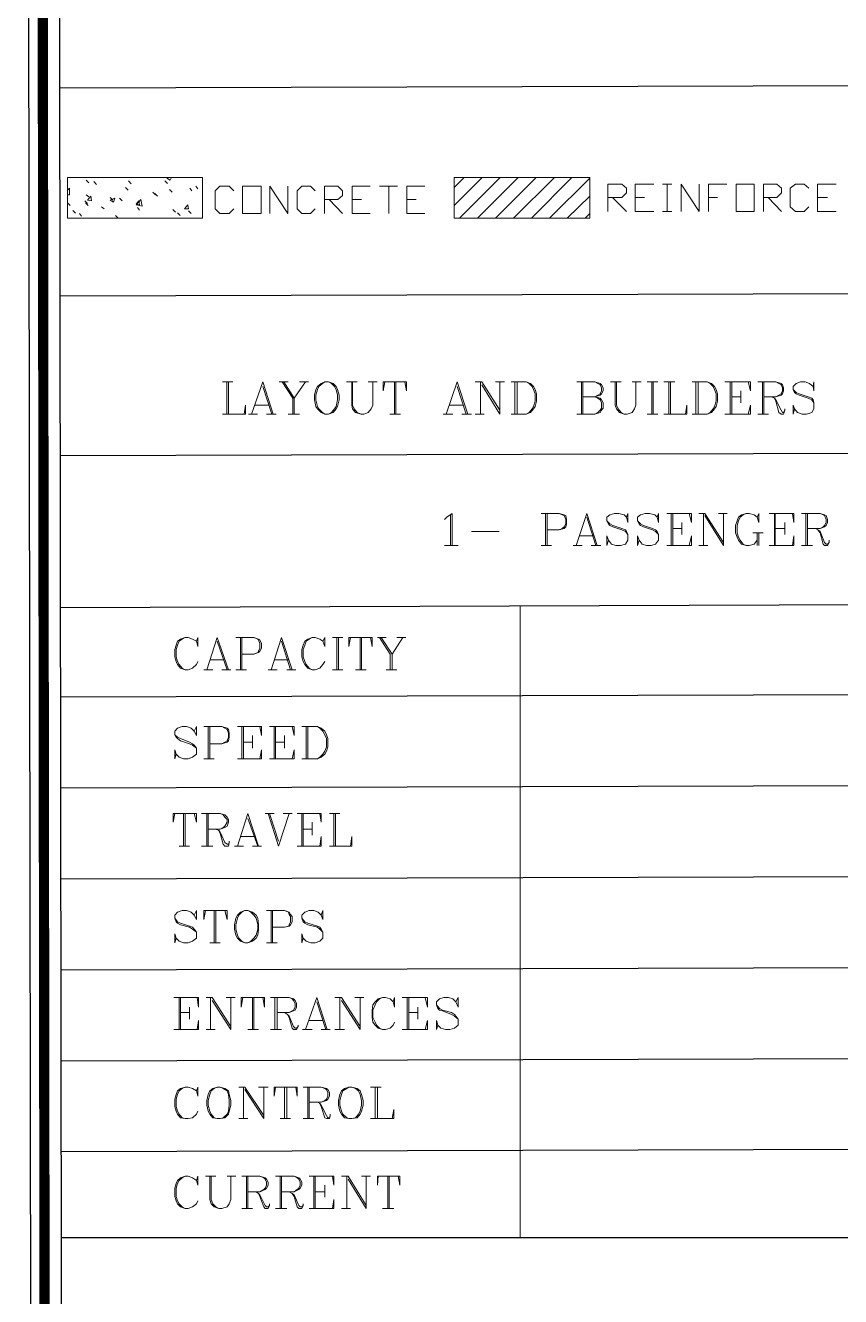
# Paper-space layout 'SM_Geared_A0' of a CAD drawing. Header units: millimetres. Extents: x 3 to 1211, y 0 to 841.
# Drawn here: x 1016.9 to 1105.8, y 422.9 to 561.5 of the extents above; entities that cross this region are included whole.
import ezdxf

# ---------------------------------------------------------------- set-up
doc = ezdxf.new("R2010")
doc.units = ezdxf.units.MM
doc.layers.add('ACDC BANDA', color=7, linetype='Continuous')

psp = doc.layouts.new('SM_Geared_A0')

# ---------------------------------------------------------------- linework, layer by layer
at = {"transparency": 33554666}
for p, q in [((1020.673, 554.662), (1170.096, 555.096)), ((1020.689, 532.006), (1170.11, 532.439)), ((1020.707, 514.58), (1170.125, 515.015)), ((1020.725, 498.012), (1170.14, 498.591)), ((1020.74, 488.287), (1170.153, 488.72)), ((1020.756, 478.37), (1170.167, 478.805)), ((1020.772, 468.459), (1170.18, 468.892)), ((1020.787, 458.545), (1170.193, 458.977)), ((1020.803, 448.628), (1170.206, 449.063)), ((1020.818, 438.714), (1170.219, 439.149))]:
    psp.add_line(p, q, dxfattribs=at)
at = {"lineweight": 20, "transparency": 33554666}
for points in [[(1021.468, 540.472), (1036.181, 540.472), (1036.181, 544.915), (1021.468, 544.915)], [(1063.632, 540.472), (1078.418, 540.472), (1078.418, 544.915), (1063.632, 544.915)], [(1040.551, 540.982), (1040.551, 543.969), (1042.591, 543.969), (1042.591, 540.982)], [(1094.369, 541.201), (1094.369, 544.187), (1096.336, 544.187), (1096.336, 541.201)]]:
    psp.add_lwpolyline(points, close=True, dxfattribs=at)
for points in [[(1023.798, 544.333), (1023.507, 544.624), (1023.507, 544.624)], [(1032.393, 544.26), (1032.102, 544.551), (1032.102, 544.551)], [(1032.612, 544.915), (1032.32, 544.843), (1032.685, 544.624)], [(1032.685, 544.624), (1032.83, 544.915), (1032.83, 544.915)], [(1063.632, 543.823), (1064.724, 544.915), (1064.724, 544.915)], [(1063.632, 541.856), (1066.691, 544.915), (1066.691, 544.915)], [(1064.214, 540.472), (1068.657, 544.915), (1068.657, 544.915)], [(1066.181, 540.472), (1070.624, 544.915), (1070.624, 544.915)], [(1068.147, 540.472), (1072.591, 544.915), (1072.591, 544.915)], [(1070.114, 540.472), (1074.557, 544.915), (1074.557, 544.915)], [(1072.081, 540.472), (1076.451, 544.915), (1076.451, 544.915)], [(1074.047, 540.472), (1078.418, 544.843), (1078.418, 544.843)], [(1021.468, 543.532), (1021.686, 543.75), (1021.686, 543.75)], [(1021.686, 543.022), (1021.686, 543.75), (1021.686, 543.75)], [(1024.622, 544.154), (1024.33, 544.446), (1024.33, 544.446)], [(1028.096, 543.532), (1027.805, 543.823), (1027.805, 543.823)], [(1028.409, 544.227), (1028.118, 544.518), (1028.118, 544.518)], [(1031.082, 543.022), (1030.791, 543.313), (1030.791, 543.313)], [(1031.301, 542.876), (1031.009, 543.167), (1031.009, 543.167)], [(1032.903, 543.313), (1032.612, 543.604), (1032.612, 543.604)], [(1035.015, 543.459), (1034.797, 543.75), (1034.797, 543.75)], [(1035.671, 543.677), (1035.452, 543.969), (1035.452, 543.969)], [(1039.604, 541.492), (1039.094, 540.982), (1038.075, 540.982), (1037.565, 541.492), (1037.565, 543.459), (1038.075, 543.969), (1039.094, 543.969), (1039.604, 543.459)], [(1043.537, 540.982), (1043.537, 543.969), (1045.504, 540.982), (1045.504, 543.969)], [(1048.49, 541.492), (1047.981, 540.982), (1047.034, 540.982), (1046.524, 541.492), (1046.524, 543.459), (1047.034, 543.969), (1047.981, 543.969), (1048.49, 543.459)], [(1049.51, 540.982), (1049.51, 543.969), (1050.967, 543.969), (1051.477, 543.459), (1051.477, 542.949), (1050.967, 542.512), (1049.51, 542.512)], [(1052.496, 540.982), (1052.496, 543.969), (1054.463, 543.969)], [(1055.483, 543.969), (1057.449, 543.969), (1057.449, 543.969)], [(1056.502, 543.969), (1056.502, 540.982), (1056.502, 540.982)], [(1058.469, 540.982), (1058.469, 543.969), (1060.436, 543.969)], [(1080.384, 541.201), (1080.384, 544.187), (1081.914, 544.187), (1082.424, 543.75), (1082.424, 543.24), (1081.914, 542.73), (1080.384, 542.73)], [(1083.37, 541.201), (1083.37, 544.187), (1085.41, 544.187)], [(1086.357, 544.187), (1087.377, 544.187), (1087.377, 544.187)], [(1086.867, 544.187), (1086.867, 541.201), (1086.867, 541.201)], [(1088.396, 541.201), (1088.396, 544.187), (1090.363, 541.201), (1090.363, 544.187)], [(1091.383, 541.201), (1091.383, 544.187), (1093.349, 544.187)], [(1097.355, 541.201), (1097.355, 544.187), (1098.812, 544.187), (1099.322, 543.75), (1099.322, 543.24), (1098.812, 542.73), (1097.355, 542.73)], [(1102.308, 541.711), (1101.798, 541.201), (1100.851, 541.201), (1100.269, 541.711), (1100.269, 543.75), (1100.851, 544.187), (1101.798, 544.187), (1102.308, 543.75)], [(1103.255, 541.201), (1103.255, 544.187), (1105.295, 544.187)], [(1021.468, 543.022), (1021.686, 543.022), (1021.686, 543.022)], [(1021.759, 541.856), (1021.468, 542.148), (1021.468, 542.148)], [(1023.653, 542.075), (1023.361, 542.366), (1023.361, 542.366)], [(1023.726, 541.856), (1023.434, 542.148), (1023.434, 542.148)], [(1023.798, 542.803), (1023.507, 543.022), (1023.507, 543.022)], [(1023.653, 542.439), (1024.017, 542.876), (1024.017, 542.876)], [(1023.653, 542.439), (1024.09, 542.366), (1024.09, 542.366)], [(1024.09, 542.366), (1024.017, 542.876), (1024.017, 542.876)], [(1026.421, 542.439), (1026.129, 542.73), (1026.129, 542.73)], [(1026.129, 542.439), (1026.639, 542.657), (1026.639, 542.657)], [(1026.129, 542.439), (1026.493, 542.22), (1026.639, 542.657)], [(1027.44, 542.366), (1027.149, 542.657), (1027.149, 542.657)], [(1028.97, 541.929), (1029.48, 542.512), (1029.48, 542.512)], [(1028.97, 542.002), (1029.261, 542.366), (1029.261, 542.366)], [(1028.97, 542.002), (1029.334, 541.929), (1029.334, 541.929)], [(1028.97, 541.929), (1029.625, 541.783), (1029.625, 541.783)], [(1029.334, 541.929), (1029.261, 542.366), (1029.261, 542.366)], [(1029.625, 541.783), (1029.48, 542.512), (1029.48, 542.512)], [(1034.214, 541.492), (1034.578, 541.929), (1034.578, 541.929)], [(1034.651, 541.492), (1034.578, 541.929), (1034.578, 541.929)], [(1050.02, 542.512), (1051.477, 540.982), (1051.477, 540.982)], [(1052.496, 542.512), (1053.516, 542.512), (1053.516, 542.512)], [(1058.469, 542.512), (1059.489, 542.512), (1059.489, 542.512)], [(1075.941, 540.472), (1078.418, 542.876), (1078.418, 542.876)], [(1080.894, 542.73), (1082.424, 541.201), (1082.424, 541.201)], [(1083.37, 542.73), (1084.39, 542.73), (1084.39, 542.73)], [(1091.383, 542.73), (1092.33, 542.73), (1092.33, 542.73)], [(1097.865, 542.73), (1099.322, 541.201), (1099.322, 541.201)], [(1103.255, 542.73), (1104.348, 542.73), (1104.348, 542.73)], [(1022.364, 541.022), (1022.072, 541.314), (1022.072, 541.314)], [(1022.997, 540.691), (1022.779, 540.982), (1022.779, 540.982)], [(1025.474, 541.492), (1025.182, 541.711), (1025.182, 541.711)], [(1027.003, 540.472), (1026.712, 540.764), (1026.712, 540.764)], [(1029.334, 541.346), (1029.116, 541.638), (1029.116, 541.638)], [(1033.267, 541.128), (1032.976, 541.419), (1032.976, 541.419)], [(1033.777, 540.764), (1033.486, 541.055), (1033.486, 541.055)], [(1034.214, 541.492), (1034.651, 541.492), (1034.651, 541.492)], [(1034.943, 540.982), (1034.651, 541.274), (1034.651, 541.274)], [(1052.496, 540.982), (1054.463, 540.982), (1054.463, 540.982)], [(1058.469, 540.982), (1060.436, 540.982), (1060.436, 540.982)], [(1077.908, 540.472), (1078.418, 540.982), (1078.418, 540.982)], [(1083.37, 541.201), (1085.41, 541.201), (1085.41, 541.201)], [(1086.357, 541.201), (1087.377, 541.201), (1087.377, 541.201)], [(1103.255, 541.201), (1105.295, 541.201), (1105.295, 541.201)], [(1038.366, 522.623), (1039.508, 522.623), (1039.508, 522.623)], [(1038.856, 522.623), (1038.856, 519.116), (1038.856, 519.116)], [(1039.019, 522.623), (1039.019, 519.116), (1039.019, 519.116)], [(1041.547, 519.116), (1042.77, 522.623), (1043.911, 519.116)], [(1044.564, 522.623), (1045.542, 522.623), (1045.542, 522.623)], [(1044.89, 522.623), (1046.032, 520.829), (1046.032, 519.116)], [(1045.053, 522.623), (1046.195, 520.829), (1046.195, 519.116)], [(1047.418, 522.623), (1046.195, 520.829), (1046.195, 520.829)], [(1046.765, 522.623), (1047.744, 522.623), (1047.744, 522.623)], [(1049.538, 522.623), (1049.13, 522.459), (1048.723, 522.133), (1048.559, 521.807), (1048.396, 521.155), (1048.396, 520.665), (1048.559, 519.932), (1048.723, 519.687), (1049.13, 519.279), (1049.538, 519.116), (1049.946, 519.116), (1050.435, 519.279), (1050.761, 519.687), (1050.924, 519.932), (1051.087, 520.665), (1051.087, 521.155), (1050.924, 521.807), (1050.761, 522.133), (1050.435, 522.459), (1049.946, 522.623), (1049.538, 522.623), (1049.293, 522.459), (1048.886, 522.133), (1048.723, 521.807), (1048.559, 521.155), (1048.559, 520.665), (1048.723, 519.932), (1048.886, 519.687), (1049.293, 519.279), (1049.538, 519.116)], [(1049.946, 519.116), (1050.272, 519.279), (1050.598, 519.687), (1050.761, 519.932), (1050.924, 520.665), (1050.924, 521.155), (1050.761, 521.807), (1050.598, 522.133), (1050.272, 522.459), (1049.946, 522.623)], [(1051.903, 522.623), (1053.044, 522.623), (1053.044, 522.623)], [(1052.474, 522.623), (1052.474, 520.095), (1052.555, 519.687), (1052.881, 519.279), (1053.452, 519.116), (1053.778, 519.116), (1054.268, 519.279), (1054.594, 519.687), (1054.757, 520.095), (1054.757, 522.623)], [(1052.555, 522.623), (1052.555, 520.095), (1052.718, 519.687), (1053.044, 519.279), (1053.452, 519.116)], [(1054.268, 522.623), (1055.246, 522.623), (1055.246, 522.623)], [(1056.062, 522.623), (1055.899, 521.644), (1055.899, 522.623), (1058.426, 522.623), (1058.426, 521.644), (1058.263, 522.623)], [(1057.122, 522.623), (1057.122, 519.116), (1057.122, 519.116)], [(1057.285, 522.623), (1057.285, 519.116), (1057.285, 519.116)], [(1062.748, 519.116), (1063.972, 522.623), (1065.113, 519.116)], [(1065.929, 522.623), (1066.663, 522.623), (1066.663, 522.623)], [(1066.5, 522.623), (1066.5, 519.116), (1066.5, 519.116)], [(1066.663, 522.623), (1068.62, 519.524), (1068.62, 519.524)], [(1066.663, 522.296), (1068.62, 519.116), (1068.62, 522.623)], [(1068.13, 522.623), (1069.109, 522.623), (1069.109, 522.623)], [(1069.843, 522.623), (1071.474, 522.623), (1071.963, 522.459), (1072.289, 522.133), (1072.452, 521.807), (1072.615, 521.318), (1072.615, 520.502), (1072.452, 519.932), (1072.289, 519.687), (1071.963, 519.279), (1071.474, 519.116), (1069.843, 519.116)], [(1070.251, 522.623), (1070.251, 519.116), (1070.251, 519.116)], [(1070.495, 522.623), (1070.495, 519.116), (1070.495, 519.116)], [(1071.474, 522.623), (1071.8, 522.459), (1072.126, 522.133), (1072.289, 521.807), (1072.452, 521.318), (1072.452, 520.502), (1072.289, 519.932), (1072.126, 519.687), (1071.8, 519.279), (1071.474, 519.116)], [(1077.019, 522.623), (1078.976, 522.623), (1079.547, 522.459), (1079.71, 522.296), (1079.873, 521.97), (1079.873, 521.644), (1079.71, 521.318), (1079.547, 521.155), (1078.976, 520.992)], [(1077.508, 522.623), (1077.508, 519.116), (1077.508, 519.116)], [(1077.671, 522.623), (1077.671, 519.116), (1077.671, 519.116)], [(1078.976, 522.623), (1079.302, 522.459), (1079.547, 522.296), (1079.71, 521.97), (1079.71, 521.644), (1079.547, 521.318), (1079.302, 521.155), (1078.976, 520.992), (1077.671, 520.992)], [(1080.688, 522.623), (1081.83, 522.623), (1081.83, 522.623)], [(1081.178, 522.623), (1081.178, 520.095), (1081.341, 519.687), (1081.667, 519.279), (1082.156, 519.116), (1082.482, 519.116), (1083.053, 519.279), (1083.298, 519.687), (1083.461, 520.095), (1083.461, 522.623)], [(1081.341, 522.623), (1081.341, 520.095), (1081.504, 519.687), (1081.83, 519.279), (1082.156, 519.116)], [(1083.053, 522.623), (1084.032, 522.623), (1084.032, 522.623)], [(1084.684, 522.623), (1085.826, 522.623), (1085.826, 522.623)], [(1085.173, 522.623), (1085.173, 519.116), (1085.173, 519.116)], [(1085.337, 522.623), (1085.337, 519.116), (1085.337, 519.116)], [(1086.478, 522.623), (1087.701, 522.623), (1087.701, 522.623)], [(1087.049, 522.623), (1087.049, 519.116), (1087.049, 519.116)], [(1087.212, 522.623), (1087.212, 519.116), (1087.212, 519.116)], [(1089.577, 522.623), (1091.208, 522.623), (1091.697, 522.459), (1092.023, 522.133), (1092.186, 521.807), (1092.35, 521.318), (1092.35, 520.502), (1092.186, 519.932), (1092.023, 519.687), (1091.697, 519.279), (1091.208, 519.116), (1089.577, 519.116)], [(1089.985, 522.623), (1089.985, 519.116), (1089.985, 519.116)], [(1090.229, 522.623), (1090.229, 519.116), (1090.229, 519.116)], [(1091.208, 522.623), (1091.534, 522.459), (1091.86, 522.133), (1092.023, 521.807), (1092.186, 521.318), (1092.186, 520.502), (1092.023, 519.932), (1091.86, 519.687), (1091.534, 519.279), (1091.208, 519.116)], [(1093.165, 522.623), (1095.938, 522.623), (1095.938, 521.644), (1095.693, 522.623)], [(1093.736, 522.623), (1093.736, 519.116), (1093.736, 519.116)], [(1093.899, 522.623), (1093.899, 519.116), (1093.899, 519.116)], [(1096.753, 522.623), (1098.71, 522.623), (1099.281, 522.459), (1099.444, 522.296), (1099.526, 521.97), (1099.526, 521.644), (1099.444, 521.318), (1099.281, 521.155), (1098.71, 520.992), (1097.405, 520.992)], [(1097.242, 522.623), (1097.242, 519.116), (1097.242, 519.116)], [(1097.405, 522.623), (1097.405, 519.116), (1097.405, 519.116)], [(1098.71, 522.623), (1099.036, 522.459), (1099.281, 522.296), (1099.444, 521.97), (1099.444, 521.644), (1099.281, 521.318), (1099.036, 521.155), (1098.71, 520.992)], [(1102.787, 522.133), (1102.869, 522.623), (1102.869, 521.644), (1102.787, 522.133), (1102.38, 522.459), (1101.89, 522.623), (1101.401, 522.623), (1100.912, 522.459), (1100.586, 522.133), (1100.586, 521.807), (1100.749, 521.481), (1100.912, 521.318), (1101.238, 521.155), (1102.217, 520.829), (1102.624, 520.665), (1102.869, 520.339)], [(1042.77, 522.133), (1043.748, 519.116), (1043.748, 519.116)], [(1063.972, 522.133), (1064.95, 519.116), (1064.95, 519.116)], [(1078.976, 519.116), (1079.302, 519.279), (1079.547, 519.524), (1079.71, 519.768), (1079.71, 520.339), (1079.547, 520.665), (1079.302, 520.829), (1078.976, 520.992), (1079.547, 520.829), (1079.71, 520.665), (1079.873, 520.339), (1079.873, 519.768), (1079.71, 519.524), (1079.547, 519.279), (1078.976, 519.116), (1077.019, 519.116)], [(1093.899, 520.992), (1094.877, 520.992), (1094.877, 520.992)], [(1094.877, 521.644), (1094.877, 520.339), (1094.877, 520.339)], [(1098.221, 520.992), (1098.547, 520.829), (1098.71, 520.665), (1099.281, 519.524), (1099.444, 519.279), (1099.526, 519.279), (1099.689, 519.524)], [(1100.586, 521.807), (1100.912, 521.481), (1101.238, 521.318), (1102.217, 520.992), (1102.624, 520.829), (1102.787, 520.665), (1102.869, 520.339), (1102.869, 519.687), (1102.624, 519.279), (1102.053, 519.116), (1101.564, 519.116), (1101.075, 519.279), (1100.749, 519.687), (1100.586, 520.095), (1100.586, 519.116), (1100.749, 519.687)], [(1038.366, 519.116), (1040.894, 519.116), (1040.894, 520.095), (1040.731, 519.116)], [(1041.873, 520.095), (1043.422, 520.095), (1043.422, 520.095)], [(1063.156, 520.095), (1064.624, 520.095), (1064.624, 520.095)], [(1086.478, 519.116), (1089.006, 519.116), (1089.006, 520.095), (1088.843, 519.116)], [(1093.165, 519.116), (1095.938, 519.116), (1095.938, 520.095), (1095.693, 519.116)], [(1098.547, 520.829), (1098.71, 520.502), (1099.036, 519.279), (1099.281, 519.116), (1099.526, 519.116), (1099.689, 519.524), (1099.689, 519.687)], [(1041.22, 519.116), (1042.199, 519.116), (1042.199, 519.116)], [(1043.177, 519.116), (1044.238, 519.116), (1044.238, 519.116)], [(1045.542, 519.116), (1046.765, 519.116), (1046.765, 519.116)], [(1056.632, 519.116), (1057.774, 519.116), (1057.774, 519.116)], [(1062.422, 519.116), (1063.482, 519.116), (1063.482, 519.116)], [(1064.461, 519.116), (1065.521, 519.116), (1065.521, 519.116)], [(1065.929, 519.116), (1066.907, 519.116), (1066.907, 519.116)], [(1084.684, 519.116), (1085.826, 519.116), (1085.826, 519.116)], [(1096.753, 519.116), (1097.895, 519.116), (1097.895, 519.116)], [(1062.593, 507.633), (1062.838, 507.877), (1063.409, 508.285), (1063.409, 504.779)], [(1063.246, 508.122), (1063.246, 504.779), (1063.246, 504.779)], [(1073.113, 508.285), (1075.07, 508.285), (1075.641, 508.122), (1075.804, 508.04), (1075.885, 507.633), (1075.885, 507.143), (1075.804, 506.817), (1075.641, 506.654), (1075.07, 506.491), (1073.765, 506.491)], [(1073.602, 508.285), (1073.602, 504.779), (1073.602, 504.779)], [(1073.765, 508.285), (1073.765, 504.779), (1073.765, 504.779)], [(1075.07, 508.285), (1075.396, 508.122), (1075.641, 508.04), (1075.804, 507.633), (1075.804, 507.143), (1075.641, 506.817), (1075.396, 506.654), (1075.07, 506.491)], [(1076.946, 504.779), (1078.087, 508.285), (1079.229, 504.779)], [(1078.087, 507.877), (1079.066, 504.779), (1079.066, 504.779)], [(1082.409, 507.877), (1082.572, 508.285), (1082.572, 507.307), (1082.409, 507.877), (1082.164, 508.122), (1081.594, 508.285), (1081.104, 508.285), (1080.615, 508.122), (1080.289, 507.877), (1080.289, 507.47), (1080.452, 507.143), (1080.615, 506.98), (1080.941, 506.817), (1081.92, 506.491), (1082.328, 506.328), (1082.572, 506.002)], [(1080.289, 507.47), (1080.615, 507.143), (1080.941, 506.98), (1081.92, 506.654), (1082.328, 506.491), (1082.409, 506.328), (1082.572, 506.002), (1082.572, 505.349), (1082.328, 504.942), (1081.757, 504.779), (1081.267, 504.779), (1080.778, 504.942), (1080.452, 505.349), (1080.289, 505.839), (1080.289, 504.779), (1080.452, 505.349)], [(1085.752, 507.877), (1085.916, 508.285), (1085.916, 507.307), (1085.752, 507.877), (1085.508, 508.122), (1084.937, 508.285), (1084.448, 508.285), (1083.958, 508.122), (1083.632, 507.877), (1083.632, 507.47), (1083.795, 507.143), (1083.958, 506.98), (1084.285, 506.817), (1085.263, 506.491), (1085.589, 506.328), (1085.916, 506.002)], [(1083.632, 507.47), (1083.958, 507.143), (1084.285, 506.98), (1085.263, 506.654), (1085.589, 506.491), (1085.752, 506.328), (1085.916, 506.002), (1085.916, 505.349), (1085.589, 504.942), (1085.1, 504.779), (1084.611, 504.779), (1084.122, 504.942), (1083.795, 505.349), (1083.632, 505.839), (1083.632, 504.779), (1083.795, 505.349)], [(1086.813, 508.285), (1089.504, 508.285), (1089.504, 507.307), (1089.259, 508.285)], [(1087.302, 508.285), (1087.302, 504.779), (1087.302, 504.779)], [(1087.465, 508.285), (1087.465, 504.779), (1087.465, 504.779)], [(1088.443, 507.307), (1088.443, 506.002), (1088.443, 506.002)], [(1090.319, 508.285), (1090.971, 508.285), (1090.971, 508.285)], [(1090.808, 508.285), (1090.808, 504.779), (1090.808, 504.779)], [(1090.971, 508.285), (1093.01, 505.105), (1093.01, 505.105)], [(1090.971, 508.04), (1093.01, 504.779), (1093.01, 508.285)], [(1092.439, 508.285), (1093.418, 508.285), (1093.418, 508.285)], [(1096.68, 507.877), (1096.843, 507.307), (1096.843, 508.285), (1096.68, 507.877), (1096.353, 508.122), (1095.783, 508.285), (1095.456, 508.285), (1094.967, 508.122), (1094.641, 507.877), (1094.478, 507.47), (1094.315, 506.98), (1094.315, 506.165), (1094.478, 505.676), (1094.641, 505.349), (1094.967, 504.942), (1095.456, 504.779), (1095.783, 504.779), (1096.353, 504.942), (1096.68, 505.349)], [(1095.456, 508.285), (1095.13, 508.122), (1094.804, 507.877), (1094.641, 507.47), (1094.478, 506.98), (1094.478, 506.165), (1094.641, 505.676), (1094.804, 505.349), (1095.13, 504.942), (1095.456, 504.779)], [(1097.984, 508.285), (1100.675, 508.285), (1100.675, 507.307), (1100.512, 508.285)], [(1098.555, 508.285), (1098.555, 504.779), (1098.555, 504.779)], [(1098.637, 508.285), (1098.637, 504.779), (1098.637, 504.779)], [(1099.697, 507.307), (1099.697, 506.002), (1099.697, 506.002)], [(1101.491, 508.285), (1103.529, 508.285), (1104.019, 508.122), (1104.182, 508.04), (1104.345, 507.633), (1104.345, 507.307), (1104.182, 506.98), (1104.019, 506.817), (1103.529, 506.654), (1102.143, 506.654)], [(1101.98, 508.285), (1101.98, 504.779), (1101.98, 504.779)], [(1102.143, 508.285), (1102.143, 504.779), (1102.143, 504.779)], [(1103.529, 508.285), (1103.856, 508.122), (1104.019, 508.04), (1104.182, 507.633), (1104.182, 507.307), (1104.019, 506.98), (1103.856, 506.817), (1103.529, 506.654)], [(1065.529, 506.328), (1068.546, 506.328), (1068.546, 506.328)], [(1077.272, 505.839), (1078.821, 505.839), (1078.821, 505.839)], [(1086.813, 504.779), (1089.504, 504.779), (1089.504, 505.839), (1089.259, 504.779)], [(1087.465, 506.654), (1088.443, 506.654), (1088.443, 506.654)], [(1096.19, 506.165), (1097.332, 506.165), (1097.332, 506.165)], [(1096.68, 506.165), (1096.68, 504.779), (1096.68, 504.779)], [(1096.843, 506.165), (1096.843, 504.779), (1096.843, 504.779)], [(1097.984, 504.779), (1100.675, 504.779), (1100.675, 505.839), (1100.512, 504.779)], [(1098.637, 506.654), (1099.697, 506.654), (1099.697, 506.654)], [(1103.04, 506.654), (1103.285, 506.491), (1103.529, 506.328), (1104.019, 505.105), (1104.182, 504.942), (1104.345, 504.942), (1104.508, 505.105)], [(1103.285, 506.491), (1103.529, 506.165), (1103.856, 504.942), (1104.019, 504.779), (1104.345, 504.779), (1104.508, 505.105), (1104.508, 505.349)], [(1062.593, 504.779), (1064.061, 504.779), (1064.061, 504.779)], [(1073.113, 504.779), (1074.255, 504.779), (1074.255, 504.779)], [(1076.619, 504.779), (1077.598, 504.779), (1077.598, 504.779)], [(1078.576, 504.779), (1079.637, 504.779), (1079.637, 504.779)], [(1090.319, 504.779), (1091.298, 504.779), (1091.298, 504.779)], [(1101.491, 504.779), (1102.714, 504.779), (1102.714, 504.779)], [(1070.834, 498.206), (1070.834, 429.363), (1070.834, 429.363)], [(1035.525, 494.344), (1035.688, 493.773), (1035.688, 494.752), (1035.525, 494.344), (1035.117, 494.589), (1034.628, 494.752), (1034.302, 494.752), (1033.813, 494.589), (1033.486, 494.344), (1033.323, 493.936), (1033.16, 493.447), (1033.16, 492.632), (1033.323, 492.142), (1033.486, 491.816), (1033.813, 491.408), (1034.302, 491.245), (1034.628, 491.245), (1035.117, 491.408), (1035.525, 491.816), (1035.688, 492.142)], [(1034.302, 494.752), (1033.976, 494.589), (1033.649, 494.344), (1033.486, 493.936), (1033.323, 493.447), (1033.323, 492.632), (1033.486, 492.142), (1033.649, 491.816), (1033.976, 491.408), (1034.302, 491.245)], [(1036.667, 491.245), (1037.808, 494.752), (1039.031, 491.245)], [(1039.847, 494.752), (1041.804, 494.752), (1042.293, 494.589), (1042.456, 494.507), (1042.619, 494.099), (1042.619, 493.61), (1042.456, 493.284), (1042.293, 493.121), (1041.804, 492.958), (1040.499, 492.958)], [(1040.336, 494.752), (1040.336, 491.245), (1040.336, 491.245)], [(1040.499, 494.752), (1040.499, 491.245), (1040.499, 491.245)], [(1041.804, 494.752), (1042.212, 494.589), (1042.293, 494.507), (1042.456, 494.099), (1042.456, 493.61), (1042.293, 493.284), (1042.212, 493.121), (1041.804, 492.958)], [(1043.68, 491.245), (1044.821, 494.752), (1045.963, 491.245)], [(1049.306, 494.344), (1049.551, 493.773), (1049.551, 494.752), (1049.306, 494.344), (1048.98, 494.589), (1048.491, 494.752), (1048.165, 494.752), (1047.675, 494.589), (1047.349, 494.344), (1047.186, 493.936), (1047.023, 493.447), (1047.023, 492.632), (1047.186, 492.142), (1047.349, 491.816), (1047.675, 491.408), (1048.165, 491.245), (1048.491, 491.245), (1048.98, 491.408), (1049.306, 491.816), (1049.551, 492.142)], [(1048.165, 494.752), (1047.838, 494.589), (1047.512, 494.344), (1047.349, 493.936), (1047.186, 493.447), (1047.186, 492.632), (1047.349, 492.142), (1047.512, 491.816), (1047.838, 491.408), (1048.165, 491.245)], [(1050.366, 494.752), (1051.508, 494.752), (1051.508, 494.752)], [(1050.856, 494.752), (1050.856, 491.245), (1050.856, 491.245)], [(1051.019, 494.752), (1051.019, 491.245), (1051.019, 491.245)], [(1052.323, 494.752), (1052.16, 493.773), (1052.16, 494.752), (1054.688, 494.752), (1054.688, 493.773), (1054.525, 494.752)], [(1053.384, 494.752), (1053.384, 491.245), (1053.384, 491.245)], [(1053.547, 494.752), (1053.547, 491.245), (1053.547, 491.245)], [(1055.259, 494.752), (1056.238, 494.752), (1056.238, 494.752)], [(1055.504, 494.752), (1056.645, 492.958), (1056.645, 491.245)], [(1055.667, 494.752), (1056.89, 492.958), (1056.89, 491.245)], [(1058.032, 494.752), (1056.89, 492.958), (1056.89, 492.958)], [(1057.379, 494.752), (1058.358, 494.752), (1058.358, 494.752)], [(1037.808, 494.344), (1038.868, 491.245), (1038.868, 491.245)], [(1044.821, 494.344), (1045.8, 491.245), (1045.8, 491.245)], [(1036.993, 492.305), (1038.461, 492.305), (1038.461, 492.305)], [(1044.006, 492.305), (1045.555, 492.305), (1045.555, 492.305)], [(1036.34, 491.245), (1037.319, 491.245), (1037.319, 491.245)], [(1038.298, 491.245), (1039.276, 491.245), (1039.276, 491.245)], [(1039.847, 491.245), (1040.989, 491.245), (1040.989, 491.245)], [(1043.353, 491.245), (1044.332, 491.245), (1044.332, 491.245)], [(1045.392, 491.245), (1046.371, 491.245), (1046.371, 491.245)], [(1050.366, 491.245), (1051.508, 491.245), (1051.508, 491.245)], [(1052.894, 491.245), (1054.036, 491.245), (1054.036, 491.245)], [(1056.238, 491.245), (1057.379, 491.245), (1057.379, 491.245)], [(1035.28, 484.559), (1035.525, 485.048), (1035.525, 484.069), (1035.28, 484.559), (1034.954, 484.885), (1034.465, 485.048), (1033.976, 485.048), (1033.486, 484.885), (1033.16, 484.559), (1033.16, 484.151), (1033.323, 483.906), (1033.486, 483.743), (1033.813, 483.498), (1034.791, 483.172), (1035.117, 483.009), (1035.525, 482.683)], [(1036.34, 485.048), (1038.298, 485.048), (1038.868, 484.885), (1039.031, 484.722), (1039.113, 484.314), (1039.113, 483.906), (1039.031, 483.498), (1038.868, 483.335), (1038.298, 483.172), (1036.993, 483.172)], [(1036.83, 485.048), (1036.83, 481.541), (1036.83, 481.541)], [(1036.993, 485.048), (1036.993, 481.541), (1036.993, 481.541)], [(1038.298, 485.048), (1038.624, 484.885), (1038.868, 484.722), (1039.031, 484.314), (1039.031, 483.906), (1038.868, 483.498), (1038.624, 483.335), (1038.298, 483.172)], [(1040.01, 485.048), (1042.619, 485.048), (1042.619, 484.069), (1042.456, 485.048)], [(1040.499, 485.048), (1040.499, 481.541), (1040.499, 481.541)], [(1040.662, 485.048), (1040.662, 481.541), (1040.662, 481.541)], [(1043.516, 485.048), (1046.207, 485.048), (1046.207, 484.069), (1045.963, 485.048)], [(1044.006, 485.048), (1044.006, 481.541), (1044.006, 481.541)], [(1044.169, 485.048), (1044.169, 481.541), (1044.169, 481.541)], [(1047.023, 485.048), (1048.735, 485.048), (1049.143, 484.885), (1049.551, 484.559), (1049.714, 484.151), (1049.877, 483.743), (1049.877, 482.846), (1049.714, 482.357), (1049.551, 482.031), (1049.143, 481.704), (1048.735, 481.541), (1047.023, 481.541)], [(1047.512, 485.048), (1047.512, 481.541), (1047.512, 481.541)], [(1047.675, 485.048), (1047.675, 481.541), (1047.675, 481.541)], [(1048.735, 485.048), (1048.98, 484.885), (1049.306, 484.559), (1049.551, 484.151), (1049.714, 483.743), (1049.714, 482.846), (1049.551, 482.357), (1049.306, 482.031), (1048.98, 481.704), (1048.735, 481.541)], [(1033.16, 484.151), (1033.486, 483.906), (1033.813, 483.743), (1034.791, 483.335), (1035.117, 483.172), (1035.28, 483.009), (1035.525, 482.683), (1035.525, 482.031), (1035.117, 481.704), (1034.628, 481.541), (1034.139, 481.541), (1033.649, 481.704), (1033.323, 482.031), (1033.16, 482.52), (1033.16, 481.541), (1033.323, 482.031)], [(1041.641, 484.069), (1041.641, 482.683), (1041.641, 482.683)], [(1045.147, 484.069), (1045.147, 482.683), (1045.147, 482.683)], [(1040.01, 481.541), (1042.619, 481.541), (1042.619, 482.52), (1042.456, 481.541)], [(1040.662, 483.335), (1041.641, 483.335), (1041.641, 483.335)], [(1043.516, 481.541), (1046.207, 481.541), (1046.207, 482.52), (1045.963, 481.541)], [(1044.169, 483.335), (1045.147, 483.335), (1045.147, 483.335)], [(1036.34, 481.541), (1037.482, 481.541), (1037.482, 481.541)], [(1033.16, 475.589), (1032.997, 474.61), (1032.997, 475.589), (1035.525, 475.589), (1035.525, 474.61), (1035.28, 475.589)], [(1034.139, 475.589), (1034.139, 472.001), (1034.139, 472.001)], [(1034.302, 475.589), (1034.302, 472.001), (1034.302, 472.001)], [(1036.096, 475.589), (1038.134, 475.589), (1038.624, 475.425), (1038.868, 475.181), (1039.031, 474.936), (1039.031, 474.61), (1038.868, 474.202), (1038.624, 474.039), (1038.134, 473.876), (1036.83, 473.876)], [(1036.667, 475.589), (1036.667, 472.001), (1036.667, 472.001)], [(1036.83, 475.589), (1036.83, 472.001), (1036.83, 472.001)], [(1038.134, 475.589), (1038.461, 475.425), (1038.624, 475.181), (1038.868, 474.936), (1038.868, 474.61), (1038.624, 474.202), (1038.461, 474.039), (1038.134, 473.876)], [(1040.01, 472.001), (1041.152, 475.589), (1042.293, 472.001)], [(1043.027, 475.589), (1044.006, 475.589), (1044.006, 475.589)], [(1043.353, 475.589), (1044.495, 472.001), (1044.495, 472.001)], [(1043.516, 475.589), (1044.495, 472.571), (1044.495, 472.571)], [(1045.637, 475.589), (1044.495, 472.001), (1044.495, 472.001)], [(1044.984, 475.589), (1045.963, 475.589), (1045.963, 475.589)], [(1046.534, 475.589), (1049.143, 475.589), (1049.143, 474.61), (1048.98, 475.589)], [(1047.023, 475.589), (1047.023, 472.001), (1047.023, 472.001)], [(1047.186, 475.589), (1047.186, 472.001), (1047.186, 472.001)], [(1050.04, 475.589), (1051.182, 475.589), (1051.182, 475.589)], [(1050.529, 475.589), (1050.529, 472.001), (1050.529, 472.001)], [(1050.693, 475.589), (1050.693, 472.001), (1050.693, 472.001)], [(1041.152, 475.018), (1042.212, 472.001), (1042.212, 472.001)], [(1048.165, 474.61), (1048.165, 473.224), (1048.165, 473.224)], [(1037.645, 473.876), (1037.971, 473.713), (1038.134, 473.55), (1038.624, 472.408), (1038.868, 472.245), (1039.031, 472.245), (1039.113, 472.408)], [(1037.971, 473.713), (1038.134, 473.387), (1038.461, 472.245), (1038.624, 472.001), (1039.031, 472.001), (1039.113, 472.408), (1039.113, 472.571)], [(1040.336, 473.061), (1041.804, 473.061), (1041.804, 473.061)], [(1046.534, 472.001), (1049.143, 472.001), (1049.143, 473.061), (1048.98, 472.001)], [(1047.186, 473.876), (1048.165, 473.876), (1048.165, 473.876)], [(1050.04, 472.001), (1052.487, 472.001), (1052.487, 473.061), (1052.323, 472.001)], [(1033.649, 472.001), (1034.791, 472.001), (1034.791, 472.001)], [(1036.096, 472.001), (1037.319, 472.001), (1037.319, 472.001)], [(1039.684, 472.001), (1040.662, 472.001), (1040.662, 472.001)], [(1041.641, 472.001), (1042.619, 472.001), (1042.619, 472.001)], [(1035.28, 464.498), (1035.525, 464.988), (1035.525, 464.009), (1035.28, 464.498), (1034.954, 464.825), (1034.465, 464.988), (1033.976, 464.988), (1033.486, 464.825), (1033.16, 464.498), (1033.16, 464.172), (1033.323, 463.764), (1033.486, 463.601), (1033.813, 463.438), (1034.791, 463.194), (1035.117, 462.949), (1035.525, 462.623)], [(1036.504, 464.988), (1036.34, 464.009), (1036.34, 464.988), (1038.868, 464.988), (1038.868, 464.009), (1038.624, 464.988)], [(1037.482, 464.988), (1037.482, 461.481), (1037.482, 461.481)], [(1037.645, 464.988), (1037.645, 461.481), (1037.645, 461.481)], [(1040.825, 464.988), (1040.336, 464.825), (1040.01, 464.498), (1039.847, 464.172), (1039.684, 463.438), (1039.684, 462.949), (1039.847, 462.297), (1040.01, 461.97), (1040.336, 461.644), (1040.825, 461.481), (1041.152, 461.481), (1041.641, 461.644), (1042.049, 461.97), (1042.212, 462.297), (1042.293, 462.949), (1042.293, 463.438), (1042.212, 464.172), (1042.049, 464.498), (1041.641, 464.825), (1041.152, 464.988), (1040.825, 464.988), (1040.499, 464.825), (1040.173, 464.498), (1040.01, 464.172), (1039.847, 463.438), (1039.847, 462.949), (1040.01, 462.297), (1040.173, 461.97), (1040.499, 461.644), (1040.825, 461.481)], [(1041.152, 461.481), (1041.478, 461.644), (1041.804, 461.97), (1042.049, 462.297), (1042.212, 462.949), (1042.212, 463.438), (1042.049, 464.172), (1041.804, 464.498), (1041.478, 464.825), (1041.152, 464.988)], [(1043.19, 464.988), (1045.147, 464.988), (1045.637, 464.825), (1045.8, 464.58), (1045.963, 464.335), (1045.963, 463.764), (1045.8, 463.438), (1045.637, 463.275), (1045.147, 463.194), (1043.843, 463.194)], [(1043.68, 464.988), (1043.68, 461.481), (1043.68, 461.481)], [(1043.843, 464.988), (1043.843, 461.481), (1043.843, 461.481)], [(1045.147, 464.988), (1045.555, 464.825), (1045.637, 464.58), (1045.8, 464.335), (1045.8, 463.764), (1045.637, 463.438), (1045.555, 463.275), (1045.147, 463.194)], [(1049.143, 464.498), (1049.306, 464.988), (1049.306, 464.009), (1049.143, 464.498), (1048.817, 464.825), (1048.328, 464.988), (1047.838, 464.988), (1047.349, 464.825), (1047.023, 464.498), (1047.023, 464.172), (1047.186, 463.764), (1047.349, 463.601), (1047.675, 463.438), (1048.735, 463.194), (1048.98, 462.949), (1049.306, 462.623)], [(1033.16, 464.172), (1033.486, 463.764), (1033.813, 463.601), (1034.791, 463.275), (1035.117, 463.194), (1035.28, 462.949), (1035.525, 462.623), (1035.525, 461.97), (1035.117, 461.644), (1034.628, 461.481), (1034.139, 461.481), (1033.649, 461.644), (1033.323, 461.97), (1033.16, 462.46), (1033.16, 461.481), (1033.323, 461.97)], [(1047.023, 464.172), (1047.349, 463.764), (1047.675, 463.601), (1048.735, 463.275), (1048.98, 463.194), (1049.143, 462.949), (1049.306, 462.623), (1049.306, 461.97), (1048.98, 461.644), (1048.491, 461.481), (1048.002, 461.481), (1047.512, 461.644), (1047.186, 461.97), (1047.023, 462.46), (1047.023, 461.481), (1047.186, 461.97)], [(1036.993, 461.481), (1038.134, 461.481), (1038.134, 461.481)], [(1043.19, 461.481), (1044.332, 461.481), (1044.332, 461.481)], [(1033.079, 455.528), (1035.77, 455.528), (1035.77, 454.468), (1035.607, 455.528)], [(1033.649, 455.528), (1033.649, 452.022), (1033.649, 452.022)], [(1033.813, 455.528), (1033.813, 452.022), (1033.813, 452.022)], [(1036.585, 455.528), (1037.237, 455.528), (1037.237, 455.528)], [(1037.074, 455.528), (1037.074, 452.022), (1037.074, 452.022)], [(1037.237, 455.528), (1039.276, 452.348), (1039.276, 452.348)], [(1037.237, 455.202), (1039.276, 452.022), (1039.276, 455.528)], [(1038.787, 455.528), (1039.765, 455.528), (1039.765, 455.528)], [(1040.581, 455.528), (1040.418, 454.468), (1040.418, 455.528), (1042.946, 455.528), (1042.946, 454.468), (1042.783, 455.528)], [(1041.641, 455.528), (1041.641, 452.022), (1041.641, 452.022)], [(1041.804, 455.528), (1041.804, 452.022), (1041.804, 452.022)], [(1043.598, 455.528), (1045.637, 455.528), (1046.126, 455.365), (1046.289, 455.202), (1046.452, 454.876), (1046.452, 454.468), (1046.289, 454.142), (1046.126, 454.06), (1045.637, 453.897), (1044.332, 453.897)], [(1044.087, 455.528), (1044.087, 452.022), (1044.087, 452.022)], [(1044.332, 455.528), (1044.332, 452.022), (1044.332, 452.022)], [(1045.637, 455.528), (1045.963, 455.365), (1046.126, 455.202), (1046.289, 454.876), (1046.289, 454.468), (1046.126, 454.142), (1045.963, 454.06), (1045.637, 453.897)], [(1047.431, 452.022), (1048.654, 455.528), (1049.796, 452.022)], [(1048.654, 455.039), (1049.632, 452.022), (1049.632, 452.022)], [(1050.611, 455.528), (1051.345, 455.528), (1051.345, 455.528)], [(1051.182, 455.528), (1051.182, 452.022), (1051.182, 452.022)], [(1051.345, 455.528), (1053.384, 452.348), (1053.384, 452.348)], [(1051.345, 455.202), (1053.384, 452.022), (1053.384, 455.528)], [(1052.813, 455.528), (1053.791, 455.528), (1053.791, 455.528)], [(1056.972, 455.039), (1057.135, 454.468), (1057.135, 455.528), (1056.972, 455.039), (1056.645, 455.365), (1056.156, 455.528), (1055.83, 455.528), (1055.341, 455.365), (1055.014, 455.039), (1054.77, 454.713), (1054.688, 454.142), (1054.688, 453.327), (1054.77, 452.837), (1055.014, 452.511), (1055.341, 452.185), (1055.83, 452.022), (1056.156, 452.022), (1056.645, 452.185), (1056.972, 452.511), (1057.135, 452.837)], [(1055.83, 455.528), (1055.504, 455.365), (1055.178, 455.039), (1055.014, 454.713), (1054.77, 454.142), (1054.77, 453.327), (1055.014, 452.837), (1055.178, 452.511), (1055.504, 452.185), (1055.83, 452.022)], [(1057.95, 455.528), (1060.723, 455.528), (1060.723, 454.468), (1060.478, 455.528)], [(1058.521, 455.528), (1058.521, 452.022), (1058.521, 452.022)], [(1058.684, 455.528), (1058.684, 452.022), (1058.684, 452.022)], [(1063.821, 455.039), (1064.066, 455.528), (1064.066, 454.468), (1063.821, 455.039), (1063.495, 455.365), (1063.006, 455.528), (1062.517, 455.528), (1062.027, 455.365), (1061.701, 455.039), (1061.701, 454.713), (1061.864, 454.305), (1062.027, 454.142), (1062.354, 454.06), (1063.332, 453.653), (1063.658, 453.49), (1064.066, 453.163)], [(1061.701, 454.713), (1062.027, 454.305), (1062.354, 454.142), (1063.332, 453.897), (1063.658, 453.653), (1063.821, 453.49), (1064.066, 453.163), (1064.066, 452.511), (1063.658, 452.185), (1063.169, 452.022), (1062.68, 452.022), (1062.19, 452.185), (1061.864, 452.511), (1061.701, 453), (1061.701, 452.022), (1061.864, 452.511)], [(1033.813, 453.897), (1034.791, 453.897), (1034.791, 453.897)], [(1034.791, 454.468), (1034.791, 453.163), (1034.791, 453.163)], [(1045.147, 453.897), (1045.474, 453.653), (1045.637, 453.49), (1046.126, 452.348), (1046.289, 452.185), (1046.452, 452.185), (1046.615, 452.348)], [(1045.474, 453.653), (1045.637, 453.327), (1045.963, 452.185), (1046.126, 452.022), (1046.452, 452.022), (1046.615, 452.348), (1046.615, 452.511)], [(1058.684, 453.897), (1059.663, 453.897), (1059.663, 453.897)], [(1059.663, 454.468), (1059.663, 453.163), (1059.663, 453.163)], [(1033.079, 452.022), (1035.77, 452.022), (1035.77, 453), (1035.607, 452.022)], [(1036.585, 452.022), (1037.564, 452.022), (1037.564, 452.022)], [(1041.152, 452.022), (1042.293, 452.022), (1042.293, 452.022)], [(1043.598, 452.022), (1044.821, 452.022), (1044.821, 452.022)], [(1047.104, 452.022), (1048.165, 452.022), (1048.165, 452.022)], [(1047.838, 453), (1049.306, 453), (1049.306, 453)], [(1049.143, 452.022), (1050.122, 452.022), (1050.122, 452.022)], [(1050.611, 452.022), (1051.671, 452.022), (1051.671, 452.022)], [(1057.95, 452.022), (1060.723, 452.022), (1060.723, 453), (1060.478, 452.022)], [(1035.525, 445.335), (1035.688, 444.764), (1035.688, 445.743), (1035.525, 445.335), (1035.117, 445.58), (1034.628, 445.743), (1034.302, 445.743), (1033.813, 445.58), (1033.486, 445.335), (1033.323, 444.927), (1033.16, 444.438), (1033.16, 443.623), (1033.323, 443.133), (1033.486, 442.807), (1033.813, 442.399), (1034.302, 442.318), (1034.628, 442.318), (1035.117, 442.399), (1035.525, 442.807), (1035.688, 443.133)], [(1034.302, 445.743), (1033.976, 445.58), (1033.649, 445.335), (1033.486, 444.927), (1033.323, 444.438), (1033.323, 443.623), (1033.486, 443.133), (1033.649, 442.807), (1033.976, 442.399), (1034.302, 442.318)], [(1037.808, 445.743), (1037.319, 445.58), (1036.993, 445.335), (1036.83, 444.927), (1036.667, 444.275), (1036.667, 443.786), (1036.83, 443.133), (1036.993, 442.807), (1037.319, 442.399), (1037.808, 442.318), (1038.134, 442.318), (1038.624, 442.399), (1039.031, 442.807), (1039.113, 443.133), (1039.276, 443.786), (1039.276, 444.275), (1039.113, 444.927), (1039.031, 445.335), (1038.624, 445.58), (1038.134, 445.743), (1037.808, 445.743), (1037.482, 445.58), (1037.156, 445.335), (1036.993, 444.927), (1036.83, 444.275), (1036.83, 443.786), (1036.993, 443.133), (1037.156, 442.807), (1037.482, 442.399), (1037.808, 442.318)], [(1038.134, 442.318), (1038.461, 442.399), (1038.868, 442.807), (1039.031, 443.133), (1039.113, 443.786), (1039.113, 444.275), (1039.031, 444.927), (1038.868, 445.335), (1038.461, 445.58), (1038.134, 445.743)], [(1040.173, 445.743), (1040.825, 445.743), (1040.825, 445.743)], [(1040.662, 445.743), (1040.662, 442.318), (1040.662, 442.318)], [(1040.825, 445.743), (1042.864, 442.644), (1042.864, 442.644)], [(1040.825, 445.498), (1042.864, 442.318), (1042.864, 445.743)], [(1042.293, 445.743), (1043.353, 445.743), (1043.353, 445.743)], [(1044.169, 445.743), (1044.006, 444.764), (1044.006, 445.743), (1046.534, 445.743), (1046.534, 444.764), (1046.371, 445.743)], [(1045.147, 445.743), (1045.147, 442.318), (1045.147, 442.318)], [(1045.392, 445.743), (1045.392, 442.318), (1045.392, 442.318)], [(1047.186, 445.743), (1049.143, 445.743), (1049.714, 445.58), (1049.877, 445.498), (1050.04, 445.172), (1050.04, 444.764), (1049.877, 444.438), (1049.714, 444.275), (1049.143, 444.112), (1047.838, 444.112)], [(1047.675, 445.743), (1047.675, 442.318), (1047.675, 442.318)], [(1047.838, 445.743), (1047.838, 442.318), (1047.838, 442.318)], [(1049.143, 445.743), (1049.551, 445.58), (1049.714, 445.498), (1049.877, 445.172), (1049.877, 444.764), (1049.714, 444.438), (1049.551, 444.275), (1049.143, 444.112)], [(1052.16, 445.743), (1051.671, 445.58), (1051.345, 445.335), (1051.182, 444.927), (1051.019, 444.275), (1051.019, 443.786), (1051.182, 443.133), (1051.345, 442.807), (1051.671, 442.399), (1052.16, 442.318), (1052.487, 442.318), (1053.057, 442.399), (1053.384, 442.807), (1053.547, 443.133), (1053.71, 443.786), (1053.71, 444.275), (1053.547, 444.927), (1053.384, 445.335), (1053.057, 445.58), (1052.487, 445.743), (1052.16, 445.743), (1051.916, 445.58), (1051.508, 445.335), (1051.345, 444.927), (1051.182, 444.275), (1051.182, 443.786), (1051.345, 443.133), (1051.508, 442.807), (1051.916, 442.399), (1052.16, 442.318)], [(1052.487, 442.318), (1052.894, 442.399), (1053.22, 442.807), (1053.384, 443.133), (1053.547, 443.786), (1053.547, 444.275), (1053.384, 444.927), (1053.22, 445.335), (1052.894, 445.58), (1052.487, 445.743)], [(1054.525, 445.743), (1055.667, 445.743), (1055.667, 445.743)], [(1055.014, 445.743), (1055.014, 442.318), (1055.014, 442.318)], [(1055.259, 445.743), (1055.259, 442.318), (1055.259, 442.318)], [(1048.735, 444.112), (1048.98, 443.949), (1049.143, 443.786), (1049.714, 442.644), (1049.877, 442.399), (1050.04, 442.399), (1050.122, 442.644)], [(1048.98, 443.949), (1049.143, 443.623), (1049.551, 442.399), (1049.714, 442.318), (1050.04, 442.318), (1050.122, 442.644), (1050.122, 442.807)], [(1040.173, 442.318), (1041.152, 442.318), (1041.152, 442.318)], [(1044.658, 442.318), (1045.8, 442.318), (1045.8, 442.318)], [(1047.186, 442.318), (1048.328, 442.318), (1048.328, 442.318)], [(1054.525, 442.318), (1057.053, 442.318), (1057.053, 443.296), (1056.89, 442.318)], [(1035.525, 435.55), (1035.688, 435.06), (1035.688, 436.039), (1035.525, 435.55), (1035.117, 435.876), (1034.628, 436.039), (1034.302, 436.039), (1033.813, 435.876), (1033.486, 435.55), (1033.323, 435.223), (1033.16, 434.734), (1033.16, 433.837), (1033.323, 433.348), (1033.486, 433.022), (1033.813, 432.695), (1034.302, 432.532), (1034.628, 432.532), (1035.117, 432.695), (1035.525, 433.022), (1035.688, 433.348)], [(1034.302, 436.039), (1033.976, 435.876), (1033.649, 435.55), (1033.486, 435.223), (1033.323, 434.734), (1033.323, 433.837), (1033.486, 433.348), (1033.649, 433.022), (1033.976, 432.695), (1034.302, 432.532)], [(1036.504, 436.039), (1037.645, 436.039), (1037.645, 436.039)], [(1036.993, 436.039), (1036.993, 433.511), (1037.156, 433.022), (1037.482, 432.695), (1037.971, 432.532), (1038.298, 432.532), (1038.868, 432.695), (1039.113, 433.022), (1039.276, 433.511), (1039.276, 436.039)], [(1037.156, 436.039), (1037.156, 433.511), (1037.319, 433.022), (1037.645, 432.695), (1037.971, 432.532)], [(1038.868, 436.039), (1039.847, 436.039), (1039.847, 436.039)], [(1040.499, 436.039), (1042.456, 436.039), (1043.027, 435.876), (1043.19, 435.713), (1043.353, 435.387), (1043.353, 435.06), (1043.19, 434.734), (1043.027, 434.571), (1042.456, 434.326), (1041.152, 434.326)], [(1040.989, 436.039), (1040.989, 432.532), (1040.989, 432.532)], [(1041.152, 436.039), (1041.152, 432.532), (1041.152, 432.532)], [(1042.456, 436.039), (1042.864, 435.876), (1043.027, 435.713), (1043.19, 435.387), (1043.19, 435.06), (1043.027, 434.734), (1042.864, 434.571), (1042.456, 434.326)], [(1044.169, 436.039), (1046.207, 436.039), (1046.697, 435.876), (1046.86, 435.713), (1047.023, 435.387), (1047.023, 435.06), (1046.86, 434.734), (1046.697, 434.571), (1046.207, 434.326), (1044.821, 434.326)], [(1044.658, 436.039), (1044.658, 432.532), (1044.658, 432.532)], [(1044.821, 436.039), (1044.821, 432.532), (1044.821, 432.532)], [(1046.207, 436.039), (1046.534, 435.876), (1046.697, 435.713), (1046.86, 435.387), (1046.86, 435.06), (1046.697, 434.734), (1046.534, 434.571), (1046.207, 434.326)], [(1047.838, 436.039), (1050.529, 436.039), (1050.529, 435.06), (1050.366, 436.039)], [(1048.328, 436.039), (1048.328, 432.532), (1048.328, 432.532)], [(1048.491, 436.039), (1048.491, 432.532), (1048.491, 432.532)], [(1051.345, 436.039), (1052.079, 436.039), (1052.079, 436.039)], [(1051.916, 436.039), (1051.916, 432.532), (1051.916, 432.532)], [(1052.079, 436.039), (1054.036, 432.859), (1054.036, 432.859)], [(1052.079, 435.713), (1054.036, 432.532), (1054.036, 436.039)], [(1053.547, 436.039), (1054.525, 436.039), (1054.525, 436.039)], [(1055.341, 436.039), (1055.259, 435.06), (1055.259, 436.039), (1057.705, 436.039), (1057.705, 435.06), (1057.542, 436.039)], [(1056.401, 436.039), (1056.401, 432.532), (1056.401, 432.532)], [(1056.564, 436.039), (1056.564, 432.532), (1056.564, 432.532)], [(1042.049, 434.326), (1042.293, 434.163), (1042.456, 434), (1043.027, 432.859), (1043.19, 432.695), (1043.353, 432.695), (1043.516, 432.859)], [(1042.293, 434.163), (1042.456, 433.837), (1042.864, 432.695), (1043.027, 432.532), (1043.353, 432.532), (1043.516, 432.859), (1043.516, 433.022)], [(1045.637, 434.326), (1045.963, 434.163), (1046.207, 434), (1046.697, 432.859), (1046.86, 432.695), (1047.023, 432.695), (1047.186, 432.859)], [(1045.963, 434.163), (1046.207, 433.837), (1046.534, 432.695), (1046.697, 432.532), (1047.023, 432.532), (1047.186, 432.859), (1047.186, 433.022)], [(1048.491, 434.326), (1049.551, 434.326), (1049.551, 434.326)], [(1049.551, 435.06), (1049.551, 433.756), (1049.551, 433.756)], [(1040.499, 432.532), (1041.641, 432.532), (1041.641, 432.532)], [(1044.169, 432.532), (1045.392, 432.532), (1045.392, 432.532)], [(1047.838, 432.532), (1050.529, 432.532), (1050.529, 433.511), (1050.366, 432.532)], [(1051.345, 432.532), (1052.323, 432.532), (1052.323, 432.532)], [(1055.83, 432.532), (1057.053, 432.532), (1057.053, 432.532)]]:
    psp.add_lwpolyline(points, dxfattribs=at)
at = {"color": 18, "true_color": 0x000000, "transparency": 33554666}
for points in [[(1020.739, 429.363), (1170.139, 429.362)], [(1020.833, 429.363), (1170.232, 429.362)]]:
    psp.add_lwpolyline(points, dxfattribs=at)
at = {"layer": 'ACDC BANDA'}
psp.add_line((1018.052, 11.732), (1016.886, 829.055), dxfattribs=at)
at = {"layer": 'ACDC BANDA', "color": 4, "const_width": 1.117}
psp.add_lwpolyline([(1171.406, 825.968), (1018.426, 825.728), (1019.151, 290.394), (1172.031, 290.634)], close=True, dxfattribs=at)
at = {"layer": 'ACDC BANDA'}
psp.add_lwpolyline([(1169.725, 824.007), (1020.234, 823.772), (1020.955, 292.196), (1170.346, 292.431), (1169.725, 824.007)], close=True, dxfattribs=at)

doc.saveas('drawing.dxf')
